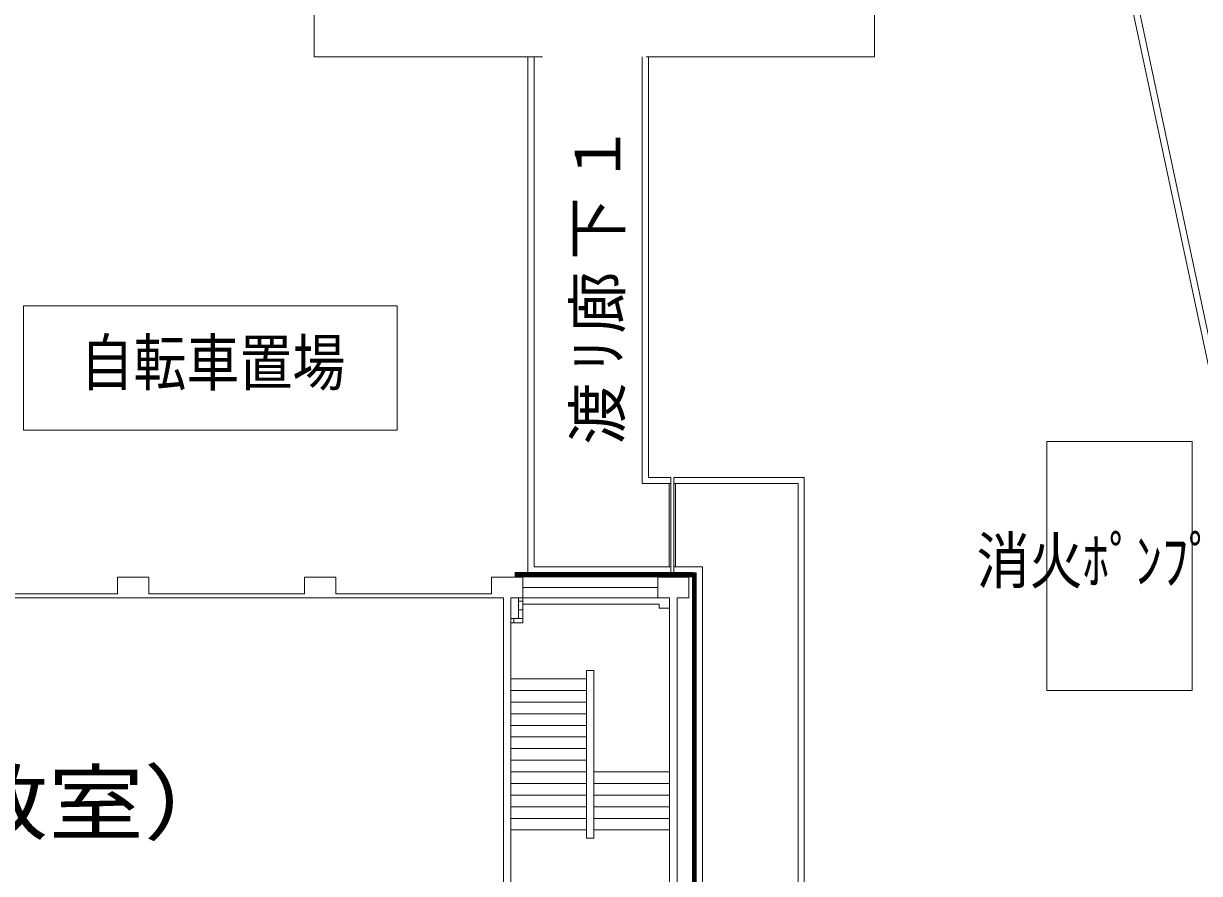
# Model space of a CAD drawing. Units: millimetres on the paper, enlarged 10000 times, with parts at other scales. Extents: x -2972500 to 2820000, y -2102500 to 1952012.
# Drawn here: x 916353 to 1482292, y 886601 to 1295950 of the extents above; entities that cross this region are included whole.
import ezdxf
from ezdxf.enums import TextEntityAlignment as Align

# ---------------------------------------------------------------- set-up
doc = ezdxf.new("R2010")
doc.units = ezdxf.units.MM
doc.header["$LTSCALE"] = 10000
for name, color, linetype, lineweight in [('4-1_R_S-kuta', 4, 'Continuous', 9), ('4-3_P_A-kuta', 4, 'Continuous', 9), ('4-F_MoZi', 7, 'Continuous', 9), ('5-2_R_S-siag', 4, 'Continuous', 9), ('5-7_YuNituto', 4, 'Continuous', 9), ('5-D_', 6, 'Continuous', 20)]:
    doc.layers.add(name, color=color, linetype=linetype, lineweight=lineweight)
doc.styles.add('ＭＳ ゴシック', font='')
doc.styles.get('ＭＳ ゴシック').set_extended_font_data('MS Gothic')

msp = doc.modelspace()

# ---------------------------------------------------------------- linework, layer by layer
at = {"layer": '4-1_R_S-kuta'}
for p, q in [((1325961, 1319899), (1325961, 1279938)), ((1216069, 1279938), (1325961, 1279938)), ((916363, 1160056), (1096186, 1160056)), ((1096186, 1160056), (1096186, 1100114)), ((1408848, 1094624), (1478779, 1094624)), ((1408848, 1094624), (1408848, 974741)), ((1478779, 1094624), (1478779, 974741)), ((976593, 1029350), (961593, 1029350)), ((961593, 1029350), (961593, 1021350)), ((1066593, 1029350), (1051593, 1029350)), ((1051593, 1029350), (1051593, 1021350)), ((1066593, 1029350), (1066593, 1021350)), ((1156593, 1029350), (1141593, 1029350)), ((1141593, 1029350), (1141593, 1021350)), ((1156593, 1029350), (1156593, 1019350)), ((1156593, 1024350), (1221593, 1024350)), ((1221593, 1029350), (1221593, 1019350)), ((1236593, 1029350), (1221593, 1029350)), ((1236593, 1029350), (1236593, 1019350)), ((886593, 1021350), (961593, 1021350)), ((1066593, 1021350), (1141593, 1021350)), ((1147293, 841350), (1147293, 1019350)), ((1150893, 1019350), (1156593, 1019350)), ((1150893, 1019350), (1150893, 841350)), ((1156593, 1019350), (1221593, 1019350)), ((1221593, 1019350), (1227293, 1019350)), ((1227293, 1019350), (1227293, 841350)), ((1230893, 1019350), (1230893, 841350)), ((1230893, 1019350), (1236593, 1019350)), ((1156593, 1016350), (1222293, 1016350)), ((1222293, 1016350), (1222293, 1014350)), ((1227293, 1014350), (1222293, 1014350)), ((1150893, 980350), (1187293, 980350)), ((1187293, 984350), (1190893, 984350)), ((1187293, 984350), (1187293, 903550)), ((1190893, 984350), (1190893, 903550)), ((1150893, 974750), (1187293, 974750)), ((1408848, 974741), (1478779, 974741)), ((1150893, 969150), (1187293, 969150)), ((1150893, 963550), (1187293, 963550)), ((1150893, 957950), (1187293, 957950)), ((1150893, 952350), (1187293, 952350)), ((1150893, 946750), (1187293, 946750)), ((1150893, 941150), (1187293, 941150)), ((1150893, 935550), (1187293, 935550)), ((1190893, 935550), (1227293, 935550)), ((1150893, 929950), (1187293, 929950)), ((1190893, 929950), (1227293, 929950)), ((1150893, 924350), (1187293, 924350)), ((1190893, 924350), (1227293, 924350)), ((1150893, 918750), (1187293, 918750)), ((1190893, 918750), (1227293, 918750)), ((1150893, 913150), (1187293, 913150)), ((1190893, 913150), (1227293, 913150)), ((1150893, 907550), (1187293, 907550)), ((1190893, 907550), (1227293, 907550)), ((1187293, 903550), (1190893, 903550))]:
    msp.add_line(p, q, dxfattribs=at)
for points in [[(1528723, 1622298), (1441755, 1341944), (1523396, 958737)], [(1444853, 1341803), (1526164, 960142), (1741871, 718874)], [(1056226, 1319899), (1056226, 1279938), (1166118, 1279938)], [(916363, 1160056), (916363, 1100114), (1096186, 1100114)], [(976593, 1029350), (976593, 1021350), (1051593, 1021350)], [(430593, 841350), (430593, 1019350), (1147293, 1019350)]]:
    msp.add_lwpolyline(points, dxfattribs=at)
at = {"layer": '4-3_P_A-kuta'}
for p, q in [((1154593, 1019350), (1154593, 1009350)), ((1156593, 1019350), (1156593, 1007350)), ((1154593, 1017750), (1156593, 1017750)), ((1154593, 1013550), (1156593, 1013550)), ((1150893, 1009350), (1156593, 1009350)), ((1152343, 1009350), (1152343, 1007350)), ((1150893, 1007350), (1156593, 1007350))]:
    msp.add_line(p, q, dxfattribs=at)
at = {"layer": '5-2_R_S-siag'}
for p, q in [((1159093, 1279938), (1159093, 1031350)), ((1162093, 1279938), (1162093, 1093850)), ((1214093, 1279938), (1214093, 1074350)), ((1217093, 1279938), (1217093, 1077350)), ((1162093, 1034350), (1162093, 1093850)), ((1217093, 1077350), (1227933, 1077350)), ((1227933, 1077350), (1227933, 1074350)), ((1292093, 1077350), (1229253, 1077350)), ((1229253, 1077350), (1229253, 1074350)), ((1292093, 1077350), (1292093, 805100)), ((1214093, 1074350), (1227933, 1074350)), ((1227933, 1034350), (1227933, 1074350)), ((1289093, 1074350), (1229253, 1074350)), ((1229253, 1034350), (1229253, 1074350)), ((1289093, 1074350), (1289093, 805100)), ((1159093, 1031350), (1227933, 1031350)), ((1162093, 1034350), (1227933, 1034350)), ((1227933, 1031350), (1227933, 1034350)), ((1243093, 1034350), (1229253, 1034350)), ((1229253, 1031350), (1229253, 1034350)), ((1229253, 1031350), (1240093, 1031350)), ((1240093, 1031350), (1240093, 830050)), ((1243093, 830050), (1243093, 1034350))]:
    msp.add_line(p, q, dxfattribs=at)
at = {"layer": '5-7_YuNituto'}
for p, q in [((1227093, 1074350), (1227093, 1034350)), ((1230093, 1074350), (1230093, 1034350))]:
    msp.add_line(p, q, dxfattribs=at)
at = {"layer": '5-D_'}
for p, q in [((1152757, 1031544), (1238235, 1031544)), ((1152757, 1031144), (1238235, 1031144)), ((1152757, 1030744), (1238235, 1030744)), ((1152757, 1030344), (1238235, 1030344)), ((1238235, 831882), (1238235, 1031144)), ((1238635, 831882), (1238635, 1031144)), ((1239035, 831882), (1239035, 1031144)), ((1239435, 831882), (1239435, 1031144)), ((1239835, 831882), (1239835, 1031144)), ((1152757, 1029944), (1238235, 1029944)), ((1152757, 1029544), (1238235, 1029544))]:
    msp.add_line(p, q, dxfattribs=at)

# ---------------------------------------------------------------- texts
at = {"layer": '4-F_MoZi', "style": 'ＭＳ ゴシック', "width": 0.85}
for s, p in [('自転車置場', (943774, 1115085)), ('消火ﾎﾟﾝﾌﾟ室', (1375063, 1019682))]:
    msp.add_text(s, height=21990, dxfattribs=at).set_placement(p, align=Align.BOTTOM_LEFT)
at = {"layer": '4-F_MoZi', "color": 3, "style": 'ＭＳ ゴシック', "width": 1.15}
msp.add_text('12号棟（特別教室）', height=29330, dxfattribs=at).set_placement((606302, 897212), align=Align.BOTTOM_LEFT)
at = {"layer": '4-F_MoZi', "color": 2, "insert": (1206093, 1093018), "char_height": 21990, "attachment_point": 7, "rotation": 90, "style": 'ＭＳ ゴシック'}
msp.add_mtext('\\T1.19;渡ﾘ廊下１', dxfattribs=at)

doc.saveas('drawing.dxf')
